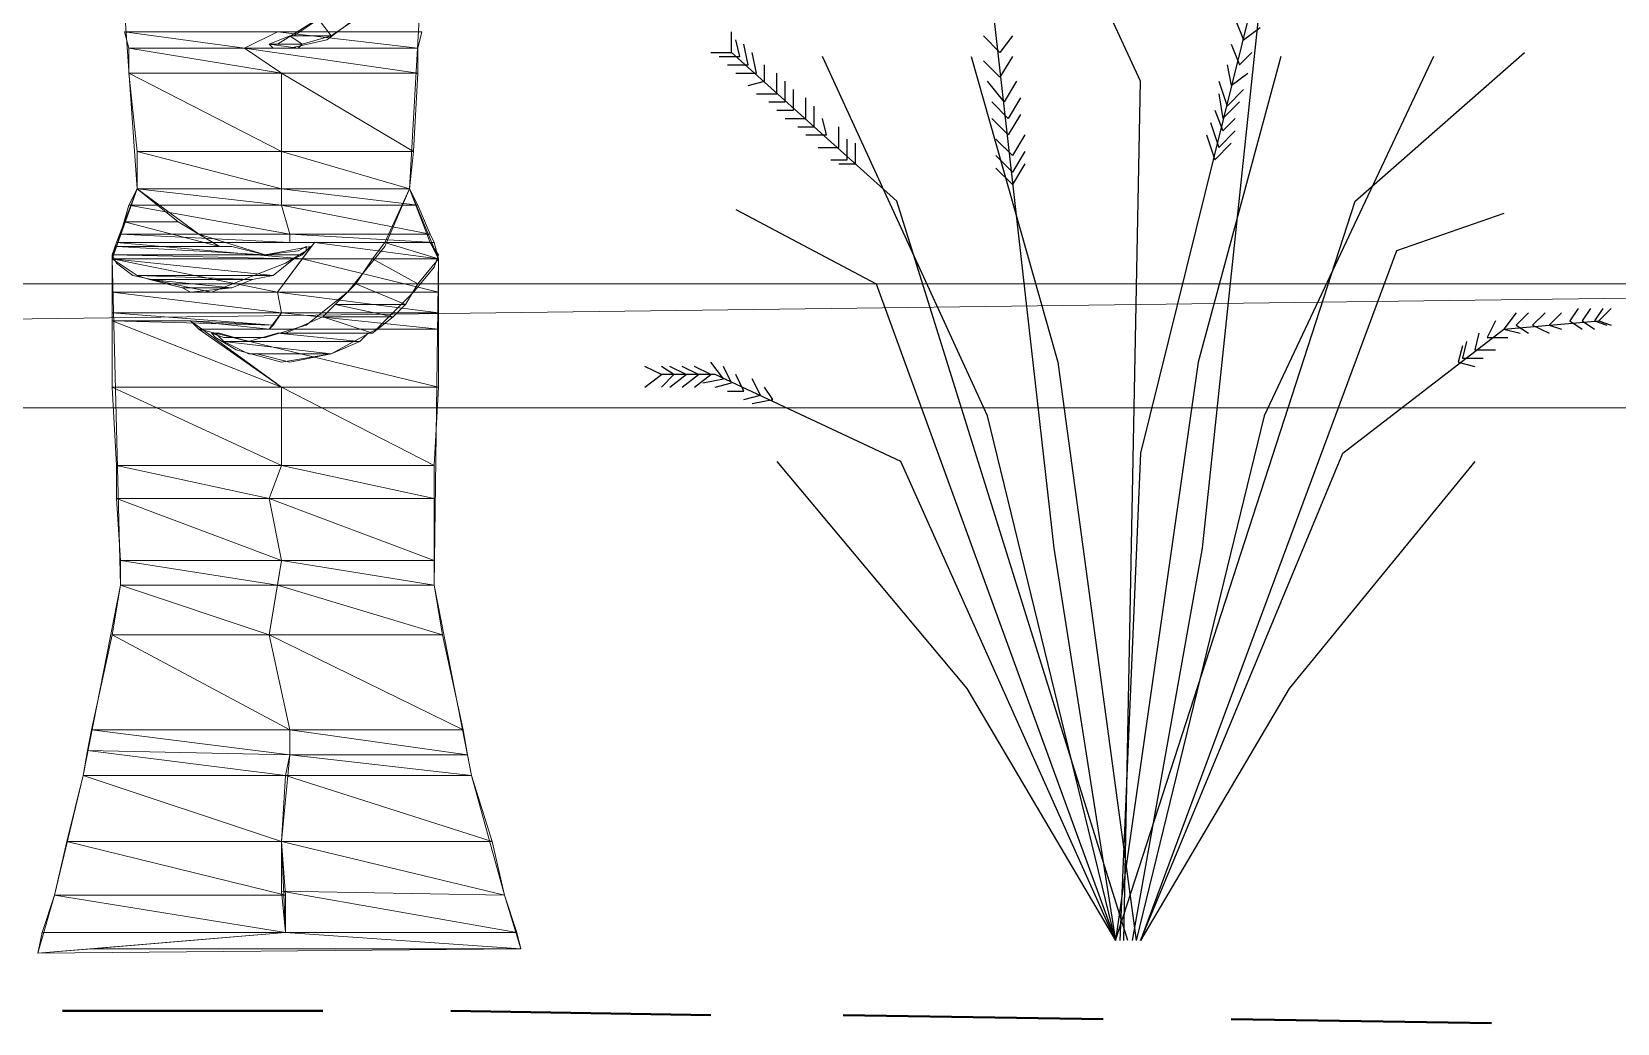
# Model space of a CAD drawing. Header units: inches. Extents: x 2 to 859, y 1 to 607.
# Drawn here: x 148.52 to 173.49, y 441.08 to 456.69 of the extents above; entities that cross this region are included whole.
import ezdxf

# ---------------------------------------------------------------- set-up
doc = ezdxf.new("R2010")
doc.units = ezdxf.units.IN
doc.header["$MEASUREMENT"] = 0
doc.layers.add('PDF_Geometry', color=7, linetype='Continuous', true_color=0x00b8b8)

msp = doc.modelspace()

# ---------------------------------------------------------------- linework, layer by layer
at = {"layer": 'PDF_Geometry', "color": 12, "lineweight": 20, "true_color": 0xdd0000}
for points in [[(154.402, 473.793), (154.012, 465.599), (154.532, 464.493), (154.337, 459.81), (154.727, 458.835), (154.467, 454.217), (154.923, 453.112), (154.857, 447.974), (155.443, 444.982), (155.963, 443.096), (156.223, 442.251), (148.614, 442.186)], [(148.614, 442.186), (152.516, 442.511), (152.451, 443.942), (152.581, 445.307), (152.581, 445.698), (152.256, 447.193), (152.451, 448.364), (152.256, 449.34), (152.451, 449.86), (152.451, 451.096), (151.02, 452.136), (152.256, 452.006), (152.451, 452.266), (152.386, 452.591), (152.971, 453.372), (152.581, 453.372), (152.581, 453.502), (152.451, 453.957), (152.451, 454.803), (152.451, 456.038), (151.866, 456.429), (152.386, 456.689)]]:
    msp.add_lwpolyline(points, dxfattribs=at)
at = {"layer": 'PDF_Geometry', "color": 172, "lineweight": 20, "true_color": 0x0000dd}
for points in [[(154.337, 459.81), (153.817, 458.054), (153.427, 457.339), (152.906, 456.819), (152.386, 456.493), (152.256, 456.493), (152.321, 456.428), (152.581, 456.428), (153.167, 456.559), (153.687, 456.949), (154.532, 458.249), (154.727, 458.705), (154.727, 458.9), (154.662, 459.095), (154.337, 459.81)], [(149.85, 458.835), (150.175, 454.217), (149.785, 453.112), (149.915, 447.974), (149.329, 444.982), (148.874, 443.096), (148.614, 442.186), (152.516, 442.511), (152.451, 443.942), (152.581, 445.307), (152.581, 445.698), (152.256, 447.193), (152.451, 448.364), (152.256, 449.34), (152.451, 449.86), (152.451, 451.096), (151.02, 452.136), (152.256, 452.006), (152.451, 452.266), (152.386, 452.591), (152.971, 453.372), (152.581, 453.372), (152.581, 453.502), (152.451, 453.957), (152.451, 454.803), (152.451, 456.038), (151.866, 456.428), (152.386, 456.689)], [(150.175, 454.217), (151.15, 453.502), (152.191, 453.177), (152.711, 453.242), (152.841, 453.307), (152.841, 453.242), (152.516, 453.047), (151.346, 452.591), (150.11, 452.852), (149.85, 453.047), (149.785, 453.177), (149.85, 453.372), (150.175, 454.217)], [(154.467, 454.217), (154.077, 453.307), (153.492, 452.591), (152.841, 452.071), (152.191, 451.876), (151.541, 451.876), (151.346, 451.941), (151.411, 451.876), (151.736, 451.681), (152.451, 451.486), (153.232, 451.616), (153.947, 452.006), (154.532, 452.591), (154.857, 452.982), (154.923, 453.177), (154.792, 453.372), (154.467, 454.217)]]:
    msp.add_lwpolyline(points, dxfattribs=at)
at = {"layer": 'PDF_Geometry', "color": 9, "lineweight": 20, "true_color": 0xbababa}
for points in [[(154.337, 459.81), (153.817, 458.054), (153.427, 457.339), (152.906, 456.819), (152.386, 456.493), (152.256, 456.493), (152.321, 456.428), (152.581, 456.428), (153.167, 456.559), (153.687, 456.949), (154.532, 458.249), (154.727, 458.705), (154.727, 458.9), (154.662, 459.095), (154.337, 459.81)], [(150.175, 454.217), (151.15, 453.502), (152.191, 453.177), (152.711, 453.242), (152.841, 453.307), (152.841, 453.242), (152.516, 453.047), (151.346, 452.591), (150.11, 452.852), (149.85, 453.047), (149.785, 453.177), (149.85, 453.372), (150.175, 454.217)], [(154.467, 454.217), (154.077, 453.307), (153.492, 452.591), (152.841, 452.071), (152.191, 451.876), (151.541, 451.876), (151.346, 451.941), (151.411, 451.876), (151.736, 451.681), (152.451, 451.486), (153.232, 451.616), (153.947, 452.006), (154.532, 452.591), (154.857, 452.982), (154.923, 453.177), (154.792, 453.372), (154.467, 454.217)]]:
    msp.add_lwpolyline(points, dxfattribs=at)
at = {"layer": 'PDF_Geometry', "lineweight": 20}
msp.add_lwpolyline([(149.85, 458.835), (150.175, 454.217), (149.785, 453.112), (149.915, 447.974), (149.329, 444.982), (148.874, 443.096), (148.614, 442.186), (152.516, 442.511), (152.451, 443.942), (152.581, 445.307), (152.581, 445.698), (152.256, 447.193), (152.451, 448.364), (152.256, 449.34), (152.451, 449.86), (152.451, 451.096), (151.02, 452.136), (152.256, 452.006), (152.451, 452.266), (152.386, 452.591), (152.971, 453.372), (152.581, 453.372), (152.581, 453.502), (152.451, 453.957), (152.451, 454.803), (152.451, 456.038), (151.866, 456.428), (152.386, 456.689)], dxfattribs=at)
at = {"layer": 'PDF_Geometry', "color": 3, "lineweight": 25}
for points in [[(163.572, 457.794), (164.613, 448.559), (165.588, 442.381)], [(167.93, 457.794), (166.954, 448.559), (165.849, 442.381)], [(167.865, 457.664), (165.979, 450.055), (165.653, 442.381)], [(165.718, 442.381), (165.979, 455.908), (165.263, 457.469)], [(167.474, 456.884), (167.604, 456.559), (167.865, 456.754)], [(159.215, 456.363), (159.54, 456.363), (159.54, 456.689)], [(159.345, 456.298), (159.67, 456.298), (159.605, 456.559)], [(163.962, 456.624), (163.767, 456.363), (163.507, 456.624)], [(159.475, 456.168), (159.8, 456.168), (159.735, 456.494)], [(165.783, 442.381), (162.141, 454.022), (159.54, 456.363)], [(159.605, 456.038), (159.93, 456.038), (159.865, 456.363)], [(160.255, 449.925), (163.247, 446.348), (165.588, 442.381), (163.572, 450.64), (160.971, 456.298)], [(163.312, 456.298), (164.678, 451.486), (165.914, 442.381)], [(163.962, 456.298), (163.767, 455.973), (163.507, 456.233)], [(168.19, 456.298), (166.889, 451.486), (165.588, 442.381), (169.36, 454.022), (172.027, 456.363)], [(170.596, 456.298), (167.93, 450.64), (165.914, 442.381)], [(167.409, 456.494), (167.539, 456.168), (167.735, 456.363)], [(159.8, 455.843), (160.06, 455.908), (160.06, 456.168)], [(159.93, 455.713), (160.255, 455.713), (160.255, 456.038)], [(167.344, 456.168), (167.409, 455.843), (167.67, 456.038)], [(160.125, 455.583), (160.386, 455.583), (160.386, 455.908)], [(160.255, 455.453), (160.516, 455.453), (160.516, 455.778)], [(164.028, 455.908), (163.832, 455.583), (163.572, 455.908)], [(167.214, 455.908), (167.344, 455.518), (167.604, 455.778)], [(160.386, 455.323), (160.711, 455.323), (160.711, 455.648)], [(164.093, 455.648), (163.897, 455.323), (163.637, 455.583)], [(167.214, 455.713), (167.279, 455.323), (167.539, 455.583)], [(160.581, 455.193), (160.841, 455.193), (160.841, 455.518)], [(160.711, 455.063), (161.036, 455.063), (160.971, 455.323)], [(164.093, 455.388), (163.897, 455.063), (163.637, 455.323)], [(167.149, 455.453), (167.279, 455.128), (167.474, 455.323)], [(160.906, 454.868), (161.231, 454.868), (161.231, 455.193)], [(164.158, 455.063), (163.962, 454.738), (163.702, 454.998)], [(167.019, 455.063), (167.149, 454.673), (167.409, 454.933)], [(167.084, 455.258), (167.214, 454.868), (167.474, 455.128)], [(161.101, 454.673), (161.361, 454.673), (161.361, 454.998)], [(161.231, 454.608), (161.491, 454.608), (161.491, 454.933)], [(164.158, 454.803), (163.962, 454.477), (163.702, 454.738)], [(164.158, 454.608), (163.962, 454.282), (163.702, 454.542)], [(159.605, 453.892), (161.816, 452.721), (165.588, 442.381), (162.207, 449.925), (159.28, 451.291), (158.434, 451.291)], [(171.702, 453.827), (170.011, 453.242), (165.979, 442.381)], [(172.872, 452.331), (172.742, 452.136), (172.937, 452.006)], [(173.068, 452.331), (172.937, 452.136), (173.133, 452.006)], [(173.263, 452.331), (173.133, 452.136), (173.328, 452.071)], [(173.393, 452.331), (173.198, 452.136), (173.393, 452.071)], [(171.246, 449.925), (168.32, 446.348), (165.979, 442.381), (169.165, 450.055), (171.702, 452.006), (173.198, 452.136)], [(171.572, 452.136), (171.442, 451.876), (171.767, 451.876)], [(171.897, 452.266), (171.702, 452.006), (171.962, 451.941)], [(172.092, 452.266), (171.897, 452.071), (172.092, 451.941)], [(172.352, 452.266), (172.157, 452.071), (172.417, 451.941)], [(172.612, 452.266), (172.417, 452.071), (172.612, 452.006)], [(171.116, 451.811), (171.051, 451.551), (171.377, 451.551)], [(171.312, 451.941), (171.246, 451.681), (171.572, 451.681)], [(171.051, 451.746), (170.986, 451.486), (171.246, 451.421)], [(158.174, 451.096), (158.434, 451.291), (158.174, 451.421)], [(158.434, 451.096), (158.63, 451.291), (158.434, 451.421)], [(158.565, 451.096), (158.825, 451.291), (158.565, 451.421)], [(158.76, 451.096), (159.02, 451.291), (158.76, 451.421)], [(158.955, 451.096), (159.215, 451.291), (158.955, 451.421)], [(159.085, 451.161), (159.41, 451.226), (159.215, 451.486)], [(159.28, 451.096), (159.54, 451.161), (159.41, 451.421)], [(159.475, 451.031), (159.735, 451.031), (159.605, 451.291)], [(159.735, 450.9), (159.995, 450.966), (159.865, 451.226)], [(159.865, 450.835), (160.19, 450.9), (160.06, 451.096)]]:
    msp.add_lwpolyline(points, dxfattribs=at)
at = {"layer": 'PDF_Geometry', "color": 252, "lineweight": 0, "true_color": 0x989898}
for points in [[(152.646, 456.624), (153.232, 456.624), (153.036, 456.884), (152.646, 456.624)], [(153.232, 456.624), (153.036, 456.884), (153.622, 456.884), (153.232, 456.624)], [(152.581, 456.624), (152.256, 456.494), (152.776, 456.494), (152.581, 456.624)], [(152.581, 456.624), (152.646, 456.624), (153.232, 456.624), (152.581, 456.624)], [(152.581, 456.624), (153.232, 456.624), (152.776, 456.494), (152.581, 456.624)], [(152.646, 456.624), (153.232, 456.624), (153.232, 456.624), (152.646, 456.624)], [(152.256, 456.494), (152.776, 456.494), (152.711, 456.428), (152.256, 456.494)], [(150.175, 454.217), (149.98, 453.697), (150.825, 453.697), (150.175, 454.217)], [(150.175, 454.217), (149.98, 453.697), (150.825, 453.697), (150.175, 454.217)], [(154.467, 454.217), (154.077, 453.372), (154.792, 453.372), (154.467, 454.217)], [(149.85, 453.307), (151.476, 453.307), (149.98, 453.697), (149.85, 453.307)], [(149.85, 453.307), (151.476, 453.307), (149.98, 453.697), (149.85, 453.307)], [(151.476, 453.307), (149.98, 453.697), (150.825, 453.697), (151.476, 453.307)], [(151.476, 453.307), (149.98, 453.697), (150.825, 453.697), (151.476, 453.307)], [(149.785, 453.177), (152.191, 453.177), (149.85, 453.307), (149.785, 453.177)], [(149.785, 453.177), (152.191, 453.177), (149.85, 453.307), (149.785, 453.177)], [(151.671, 453.307), (151.671, 453.307), (149.85, 453.307), (151.671, 453.307)], [(151.671, 453.307), (149.85, 453.307), (151.476, 453.307), (151.671, 453.307)], [(152.191, 453.177), (149.85, 453.307), (151.671, 453.307), (152.191, 453.177)], [(151.671, 453.307), (151.671, 453.307), (149.85, 453.307), (151.671, 453.307)], [(151.671, 453.307), (149.85, 453.307), (151.476, 453.307), (151.671, 453.307)], [(152.191, 453.177), (149.85, 453.307), (151.671, 453.307), (152.191, 453.177)], [(152.906, 453.307), (152.191, 453.177), (152.776, 453.177), (152.906, 453.307)], [(152.906, 453.307), (152.191, 453.177), (152.776, 453.177), (152.906, 453.307)], [(153.882, 453.112), (154.923, 453.112), (154.077, 453.372), (153.882, 453.112)], [(154.923, 453.112), (154.077, 453.372), (154.792, 453.372), (154.923, 453.112)], [(149.785, 453.112), (152.646, 453.112), (149.785, 453.177), (149.785, 453.112)], [(152.646, 453.112), (149.785, 453.177), (152.776, 453.177), (152.646, 453.112)], [(149.785, 453.112), (152.646, 453.112), (149.785, 453.177), (149.785, 453.112)], [(152.646, 453.112), (149.785, 453.177), (152.776, 453.177), (152.646, 453.112)], [(150.175, 452.852), (152.321, 452.852), (149.785, 453.112), (150.175, 452.852)], [(152.321, 452.852), (149.785, 453.112), (152.646, 453.112), (152.321, 452.852)], [(150.175, 452.852), (152.321, 452.852), (149.785, 453.112), (150.175, 452.852)], [(152.321, 452.852), (149.785, 453.112), (152.646, 453.112), (152.321, 452.852)], [(153.622, 452.721), (154.597, 452.721), (153.882, 453.112), (153.622, 452.721)], [(154.597, 452.721), (153.882, 453.112), (154.923, 453.112), (154.597, 452.721)], [(150.37, 452.786), (151.996, 452.786), (150.175, 452.852), (150.37, 452.786)], [(151.996, 452.786), (150.175, 452.852), (152.321, 452.852), (151.996, 452.786)], [(150.37, 452.786), (151.996, 452.786), (150.175, 452.852), (150.37, 452.786)], [(151.996, 452.786), (150.175, 452.852), (152.321, 452.852), (151.996, 452.786)], [(150.37, 452.786), (150.89, 452.656), (151.671, 452.656), (150.37, 452.786)], [(150.37, 452.786), (151.996, 452.786), (151.671, 452.656), (150.37, 452.786)], [(150.37, 452.786), (150.89, 452.656), (151.671, 452.656), (150.37, 452.786)], [(150.37, 452.786), (151.996, 452.786), (151.671, 452.656), (150.37, 452.786)], [(150.89, 452.656), (151.671, 452.656), (151.02, 452.591), (150.89, 452.656)], [(150.89, 452.656), (151.671, 452.656), (151.02, 452.591), (150.89, 452.656)], [(153.297, 452.396), (154.402, 452.396), (153.622, 452.721), (153.297, 452.396)], [(154.402, 452.396), (153.622, 452.721), (154.597, 452.721), (154.402, 452.396)], [(153.102, 452.201), (154.207, 452.201), (153.297, 452.396), (153.102, 452.201)], [(154.207, 452.201), (153.297, 452.396), (154.402, 452.396), (154.207, 452.201)], [(152.516, 451.941), (153.882, 451.941), (153.102, 452.201), (152.516, 451.941)], [(153.882, 451.941), (153.102, 452.201), (154.207, 452.201), (153.882, 451.941)], [(151.346, 451.941), (151.411, 451.941), (151.476, 451.941), (151.346, 451.941)], [(151.541, 451.811), (151.931, 451.811), (151.411, 451.941), (151.541, 451.811)], [(151.931, 451.811), (151.411, 451.941), (151.476, 451.941), (151.931, 451.811)], [(151.931, 451.616), (153.232, 451.616), (151.541, 451.811), (151.931, 451.616)], [(153.232, 451.616), (151.541, 451.811), (153.687, 451.811), (153.232, 451.616)], [(151.931, 451.811), (153.687, 451.811), (152.386, 451.941), (151.931, 451.811)], [(152.386, 451.941), (153.817, 451.941), (152.516, 451.941), (152.386, 451.941)], [(153.687, 451.811), (152.386, 451.941), (153.817, 451.941), (153.687, 451.811)], [(153.817, 451.941), (152.516, 451.941), (153.882, 451.941), (153.817, 451.941)], [(151.931, 451.616), (152.061, 451.616), (153.232, 451.616), (151.931, 451.616)], [(151.931, 451.616), (153.232, 451.616), (153.232, 451.616), (151.931, 451.616)], [(152.061, 451.616), (153.232, 451.616), (152.581, 451.486), (152.061, 451.616)]]:
    msp.add_lwpolyline(points, dxfattribs=at)
at = {"layer": 'PDF_Geometry', "color": 9, "lineweight": 0, "true_color": 0xbababa}
for points in [[(152.646, 456.624), (153.232, 456.624), (153.036, 456.884), (152.646, 456.624)], [(153.232, 456.624), (153.036, 456.884), (153.622, 456.884), (153.232, 456.624)], [(152.581, 456.624), (152.256, 456.494), (152.776, 456.494), (152.581, 456.624)], [(152.581, 456.624), (152.646, 456.624), (153.232, 456.624), (152.581, 456.624)], [(152.581, 456.624), (153.232, 456.624), (152.776, 456.494), (152.581, 456.624)], [(152.646, 456.624), (153.232, 456.624), (153.232, 456.624), (152.646, 456.624)], [(152.256, 456.494), (152.776, 456.494), (152.711, 456.428), (152.256, 456.494)], [(150.175, 454.217), (149.98, 453.697), (150.825, 453.697), (150.175, 454.217)], [(154.467, 454.217), (154.077, 453.372), (154.792, 453.372), (154.467, 454.217)], [(149.85, 453.307), (151.476, 453.307), (149.98, 453.697), (149.85, 453.307)], [(151.476, 453.307), (149.98, 453.697), (150.825, 453.697), (151.476, 453.307)], [(149.785, 453.177), (152.191, 453.177), (149.85, 453.307), (149.785, 453.177)], [(151.671, 453.307), (151.671, 453.307), (149.85, 453.307), (151.671, 453.307)], [(151.671, 453.307), (149.85, 453.307), (151.476, 453.307), (151.671, 453.307)], [(152.191, 453.177), (149.85, 453.307), (151.671, 453.307), (152.191, 453.177)], [(152.906, 453.307), (152.191, 453.177), (152.776, 453.177), (152.906, 453.307)], [(153.882, 453.112), (154.923, 453.112), (154.077, 453.372), (153.882, 453.112)], [(154.923, 453.112), (154.077, 453.372), (154.792, 453.372), (154.923, 453.112)], [(149.785, 453.112), (152.646, 453.112), (149.785, 453.177), (149.785, 453.112)], [(152.646, 453.112), (149.785, 453.177), (152.776, 453.177), (152.646, 453.112)], [(150.175, 452.852), (152.321, 452.852), (149.785, 453.112), (150.175, 452.852)], [(152.321, 452.852), (149.785, 453.112), (152.646, 453.112), (152.321, 452.852)], [(153.622, 452.721), (154.597, 452.721), (153.882, 453.112), (153.622, 452.721)], [(154.597, 452.721), (153.882, 453.112), (154.923, 453.112), (154.597, 452.721)], [(150.37, 452.786), (151.996, 452.786), (150.175, 452.852), (150.37, 452.786)], [(151.996, 452.786), (150.175, 452.852), (152.321, 452.852), (151.996, 452.786)], [(150.37, 452.786), (150.89, 452.656), (151.671, 452.656), (150.37, 452.786)], [(150.37, 452.786), (151.996, 452.786), (151.671, 452.656), (150.37, 452.786)], [(150.89, 452.656), (151.671, 452.656), (151.02, 452.591), (150.89, 452.656)], [(153.297, 452.396), (154.402, 452.396), (153.622, 452.721), (153.297, 452.396)], [(154.402, 452.396), (153.622, 452.721), (154.597, 452.721), (154.402, 452.396)], [(153.102, 452.201), (154.207, 452.201), (153.297, 452.396), (153.102, 452.201)], [(154.207, 452.201), (153.297, 452.396), (154.402, 452.396), (154.207, 452.201)], [(152.516, 451.941), (153.882, 451.941), (153.102, 452.201), (152.516, 451.941)], [(153.882, 451.941), (153.102, 452.201), (154.207, 452.201), (153.882, 451.941)], [(151.346, 451.941), (151.411, 451.941), (151.476, 451.941), (151.346, 451.941)], [(151.541, 451.811), (151.931, 451.811), (151.411, 451.941), (151.541, 451.811)], [(151.931, 451.811), (151.411, 451.941), (151.476, 451.941), (151.931, 451.811)], [(151.931, 451.616), (153.232, 451.616), (151.541, 451.811), (151.931, 451.616)], [(153.232, 451.616), (151.541, 451.811), (153.687, 451.811), (153.232, 451.616)], [(151.931, 451.811), (153.687, 451.811), (152.386, 451.941), (151.931, 451.811)], [(152.386, 451.941), (153.817, 451.941), (152.516, 451.941), (152.386, 451.941)], [(153.687, 451.811), (152.386, 451.941), (153.817, 451.941), (153.687, 451.811)], [(153.817, 451.941), (152.516, 451.941), (153.882, 451.941), (153.817, 451.941)], [(151.931, 451.616), (152.061, 451.616), (153.232, 451.616), (151.931, 451.616)], [(151.931, 451.616), (153.232, 451.616), (153.232, 451.616), (151.931, 451.616)], [(152.061, 451.616), (153.232, 451.616), (152.581, 451.486), (152.061, 451.616)]]:
    msp.add_lwpolyline(points, dxfattribs=at)
at = {"layer": 'PDF_Geometry', "lineweight": 0}
for points in [[(150.045, 456.428), (151.866, 456.428), (149.98, 456.689), (150.045, 456.428)], [(151.866, 456.428), (149.98, 456.689), (152.386, 456.689), (151.866, 456.428)], [(150.045, 456.038), (152.451, 456.038), (150.045, 456.428), (150.045, 456.038)], [(152.451, 456.038), (150.045, 456.428), (151.866, 456.428), (152.451, 456.038)], [(150.175, 454.803), (152.451, 454.803), (150.045, 456.038), (150.175, 454.803)], [(152.451, 454.803), (150.045, 456.038), (152.451, 456.038), (152.451, 454.803)], [(150.175, 454.217), (152.451, 454.217), (150.175, 454.803), (150.175, 454.217)], [(152.451, 454.217), (150.175, 454.803), (152.451, 454.803), (152.451, 454.217)], [(150.175, 454.217), (149.98, 453.697), (150.825, 453.697), (150.175, 454.217)], [(150.045, 453.957), (152.451, 453.957), (150.175, 454.217), (150.045, 453.957)], [(152.451, 453.957), (150.175, 454.217), (152.451, 454.217), (152.451, 453.957)], [(149.915, 453.502), (152.581, 453.502), (150.045, 453.957), (149.915, 453.502)], [(152.581, 453.502), (150.045, 453.957), (152.451, 453.957), (152.581, 453.502)], [(149.85, 453.307), (151.476, 453.307), (149.98, 453.697), (149.85, 453.307)], [(151.476, 453.307), (149.98, 453.697), (150.825, 453.697), (151.476, 453.307)], [(149.785, 453.112), (152.776, 453.112), (149.85, 453.372), (149.785, 453.112)], [(149.785, 453.177), (152.191, 453.177), (149.85, 453.307), (149.785, 453.177)], [(149.85, 453.372), (152.581, 453.372), (149.915, 453.502), (149.85, 453.372)], [(152.581, 453.372), (152.581, 453.372), (149.85, 453.372), (152.581, 453.372)], [(152.581, 453.372), (149.85, 453.372), (152.581, 453.372)], [(152.776, 453.112), (149.85, 453.372), (152.971, 453.372), (152.776, 453.112)], [(151.671, 453.307), (151.671, 453.307), (149.85, 453.307), (151.671, 453.307)], [(151.671, 453.307), (149.85, 453.307), (151.476, 453.307), (151.671, 453.307)], [(152.191, 453.177), (149.85, 453.307), (151.671, 453.307), (152.191, 453.177)], [(152.581, 453.372), (149.915, 453.502), (152.581, 453.502), (152.581, 453.372)], [(152.906, 453.307), (152.191, 453.177), (152.776, 453.177), (152.906, 453.307)], [(152.971, 453.372), (152.581, 453.372), (152.581, 453.372), (152.971, 453.372)], [(149.785, 453.112), (152.646, 453.112), (149.785, 453.177), (149.785, 453.112)], [(152.646, 453.112), (149.785, 453.177), (152.776, 453.177), (152.646, 453.112)], [(149.785, 452.591), (152.386, 452.591), (149.785, 453.112), (149.785, 452.591)], [(152.386, 452.591), (149.785, 453.112), (152.776, 453.112), (152.386, 452.591)], [(150.175, 452.852), (152.321, 452.852), (149.785, 453.112), (150.175, 452.852)], [(152.321, 452.852), (149.785, 453.112), (152.646, 453.112), (152.321, 452.852)], [(150.37, 452.786), (151.996, 452.786), (150.175, 452.852), (150.37, 452.786)], [(151.996, 452.786), (150.175, 452.852), (152.321, 452.852), (151.996, 452.786)], [(150.37, 452.786), (150.89, 452.656), (151.671, 452.656), (150.37, 452.786)], [(150.37, 452.786), (151.996, 452.786), (151.671, 452.656), (150.37, 452.786)], [(149.785, 452.266), (152.451, 452.266), (149.785, 452.591), (149.785, 452.266)], [(152.451, 452.266), (149.785, 452.591), (152.386, 452.591), (152.451, 452.266)], [(150.89, 452.656), (151.671, 452.656), (151.02, 452.591), (150.89, 452.656)], [(149.785, 452.136), (152.321, 452.071), (149.785, 452.266), (149.785, 452.136)], [(152.321, 452.071), (149.785, 452.266), (152.451, 452.266), (152.321, 452.071)], [(149.785, 451.096), (152.451, 451.096), (149.785, 452.136), (149.785, 451.096)], [(152.451, 451.096), (149.785, 452.136), (151.02, 452.136), (152.451, 451.096)], [(151.02, 452.136), (152.321, 452.071), (152.256, 452.006), (151.02, 452.136)], [(149.85, 449.86), (152.451, 449.86), (149.785, 451.096), (149.85, 449.86)], [(152.451, 449.86), (149.785, 451.096), (152.451, 451.096), (152.451, 449.86)], [(149.85, 449.34), (152.256, 449.34), (149.85, 449.86), (149.85, 449.34)], [(152.256, 449.34), (149.85, 449.86), (152.451, 449.86), (152.256, 449.34)], [(149.915, 448.364), (152.451, 448.364), (149.85, 449.34), (149.915, 448.364)], [(152.451, 448.364), (149.85, 449.34), (152.256, 449.34), (152.451, 448.364)], [(149.915, 447.974), (152.386, 447.974), (149.915, 448.364), (149.915, 447.974)], [(152.386, 447.974), (149.915, 448.364), (152.451, 448.364), (152.386, 447.974)], [(149.785, 447.193), (152.256, 447.193), (149.915, 447.974), (149.785, 447.193)], [(152.256, 447.193), (149.915, 447.974), (152.386, 447.974), (152.256, 447.193)], [(149.459, 445.698), (152.581, 445.698), (149.785, 447.193), (149.459, 445.698)], [(152.581, 445.698), (149.785, 447.193), (152.256, 447.193), (152.581, 445.698)], [(149.394, 445.372), (152.581, 445.307), (149.459, 445.698), (149.394, 445.372)], [(152.581, 445.307), (149.459, 445.698), (152.581, 445.698), (152.581, 445.307)], [(149.329, 444.982), (152.516, 444.982), (149.394, 445.372), (149.329, 444.982)], [(152.516, 444.982), (149.394, 445.372), (152.581, 445.307), (152.516, 444.982)], [(149.069, 443.942), (152.451, 443.942), (149.329, 444.982), (149.069, 443.942)], [(152.451, 443.942), (149.329, 444.982), (152.516, 444.982), (152.451, 443.942)], [(148.874, 443.096), (152.516, 443.096), (149.069, 443.942), (148.874, 443.096)], [(152.516, 443.096), (149.069, 443.942), (152.451, 443.942), (152.516, 443.096)], [(148.874, 443.096), (148.679, 442.511), (152.516, 442.511), (148.874, 443.096)], [(148.874, 443.096), (152.516, 443.096), (152.516, 442.511), (148.874, 443.096)], [(148.679, 442.511), (152.516, 442.511), (148.614, 442.186), (148.679, 442.511)]]:
    msp.add_lwpolyline(points, dxfattribs=at)
at = {"layer": 'PDF_Geometry', "color": 12, "lineweight": 0, "true_color": 0xdd0000}
for points in [[(151.866, 456.428), (154.597, 456.428), (152.386, 456.689), (151.866, 456.428)], [(154.597, 456.428), (152.386, 456.689), (154.662, 456.689), (154.597, 456.428)], [(152.451, 456.038), (154.597, 456.038), (151.866, 456.428), (152.451, 456.038)], [(154.597, 456.038), (151.866, 456.428), (154.597, 456.428), (154.597, 456.038)], [(152.451, 454.803), (154.532, 454.803), (152.451, 456.038), (152.451, 454.803)], [(154.532, 454.803), (152.451, 456.038), (154.597, 456.038), (154.532, 454.803)], [(152.451, 454.217), (154.467, 454.217), (152.451, 454.803), (152.451, 454.217)], [(154.467, 454.217), (152.451, 454.803), (154.532, 454.803), (154.467, 454.217)], [(152.451, 453.957), (154.597, 453.957), (152.451, 454.217), (152.451, 453.957)], [(154.597, 453.957), (152.451, 454.217), (154.467, 454.217), (154.597, 453.957)], [(152.581, 453.502), (154.792, 453.502), (152.451, 453.957), (152.581, 453.502)], [(154.792, 453.502), (152.451, 453.957), (154.597, 453.957), (154.792, 453.502)], [(152.581, 453.372), (154.857, 453.372), (152.581, 453.502), (152.581, 453.372)], [(154.857, 453.372), (152.581, 453.502), (154.792, 453.502), (154.857, 453.372)], [(152.581, 453.372), (152.971, 453.372), (152.971, 453.372), (152.581, 453.372)], [(152.776, 453.112), (154.923, 453.112), (152.971, 453.372), (152.776, 453.112)], [(154.923, 453.112), (152.971, 453.372), (154.857, 453.372), (154.923, 453.112)], [(152.386, 452.591), (154.923, 452.591), (152.776, 453.112), (152.386, 452.591)], [(154.923, 452.591), (152.776, 453.112), (154.923, 453.112), (154.923, 452.591)], [(152.451, 452.266), (154.923, 452.266), (152.386, 452.591), (152.451, 452.266)], [(154.923, 452.266), (152.386, 452.591), (154.923, 452.591), (154.923, 452.266)], [(151.02, 452.136), (151.15, 452.006), (152.256, 452.006), (151.02, 452.136)], [(152.256, 452.006), (154.923, 452.006), (152.451, 452.266), (152.256, 452.006)], [(154.923, 452.006), (152.451, 452.266), (154.923, 452.266), (154.923, 452.006)], [(152.451, 451.096), (154.923, 451.096), (151.15, 452.006), (152.451, 451.096)], [(154.923, 451.096), (151.15, 452.006), (154.923, 452.006), (154.923, 451.096)], [(152.451, 449.86), (154.857, 449.86), (152.451, 451.096), (152.451, 449.86)], [(154.857, 449.86), (152.451, 451.096), (154.923, 451.096), (154.857, 449.86)], [(152.256, 449.34), (154.857, 449.34), (152.451, 449.86), (152.256, 449.34)], [(154.857, 449.34), (152.451, 449.86), (154.857, 449.86), (154.857, 449.34)], [(152.451, 448.364), (154.857, 448.364), (152.256, 449.34), (152.451, 448.364)], [(154.857, 448.364), (152.256, 449.34), (154.857, 449.34), (154.857, 448.364)], [(152.386, 447.974), (154.857, 447.974), (152.451, 448.364), (152.386, 447.974)], [(154.857, 447.974), (152.451, 448.364), (154.857, 448.364), (154.857, 447.974)], [(152.256, 447.193), (154.988, 447.193), (152.386, 447.974), (152.256, 447.193)], [(154.988, 447.193), (152.386, 447.974), (154.857, 447.974), (154.988, 447.193)], [(152.581, 445.698), (155.313, 445.698), (152.256, 447.193), (152.581, 445.698)], [(155.313, 445.698), (152.256, 447.193), (154.988, 447.193), (155.313, 445.698)], [(152.581, 445.307), (155.378, 445.307), (152.581, 445.698), (152.581, 445.307)], [(155.378, 445.307), (152.581, 445.698), (155.313, 445.698), (155.378, 445.307)], [(152.516, 444.982), (155.443, 444.982), (152.581, 445.307), (152.516, 444.982)], [(155.443, 444.982), (152.581, 445.307), (155.378, 445.307), (155.443, 444.982)], [(152.451, 443.942), (155.768, 443.942), (152.516, 444.982), (152.451, 443.942)], [(155.768, 443.942), (152.516, 444.982), (155.443, 444.982), (155.768, 443.942)], [(152.451, 443.161), (155.963, 443.096), (152.451, 443.942), (152.451, 443.161)], [(155.963, 443.096), (152.451, 443.942), (155.768, 443.942), (155.963, 443.096)], [(152.516, 442.511), (156.158, 442.511), (152.451, 443.161), (152.516, 442.511)], [(156.158, 442.511), (152.451, 443.161), (155.963, 443.096), (156.158, 442.511)], [(152.516, 442.511), (149.46, 442.251), (156.223, 442.251), (152.516, 442.511)], [(152.516, 442.511), (156.158, 442.511), (156.223, 442.251), (152.516, 442.511)], [(149.46, 442.251), (156.223, 442.251), (148.614, 442.186), (149.46, 442.251)]]:
    msp.add_lwpolyline(points, dxfattribs=at)
at = {"layer": 'PDF_Geometry', "color": 252, "lineweight": 20, "true_color": 0x989898}
msp.add_lwpolyline([(150.175, 454.217), (151.15, 453.502), (152.191, 453.177), (152.711, 453.242), (152.841, 453.307), (152.841, 453.242), (152.516, 453.047), (151.346, 452.591), (150.11, 452.852), (149.85, 453.047), (149.785, 453.177), (149.85, 453.372), (150.175, 454.217)], dxfattribs=at)
msp.add_lwpolyline([(150.175, 454.217), (151.15, 453.502), (152.191, 453.177), (152.711, 453.242), (152.841, 453.307), (152.841, 453.242), (152.516, 453.047), (151.346, 452.591), (150.11, 452.852), (149.85, 453.047), (149.785, 453.177), (149.85, 453.372), (150.175, 454.217)], dxfattribs=at)
at = {"layer": 'PDF_Geometry', "color": 1, "lineweight": 0}
for points in [[(38.118, 452.721), (40.134, 450.77), (191.147, 452.721), (38.118, 452.721)], [(40.134, 450.77), (191.147, 452.721), (189.131, 450.77), (40.134, 450.77)]]:
    msp.add_lwpolyline(points, dxfattribs=at)
at = {"layer": 'PDF_Geometry', "color": 3, "lineweight": 40}
for points in [[(153.102, 441.275), (149.004, 441.275)], [(159.215, 441.21), (155.118, 441.275)], [(165.393, 441.145), (161.296, 441.21)], [(171.507, 441.08), (167.409, 441.145)]]:
    msp.add_lwpolyline(points, dxfattribs=at)

doc.saveas('drawing.dxf')
